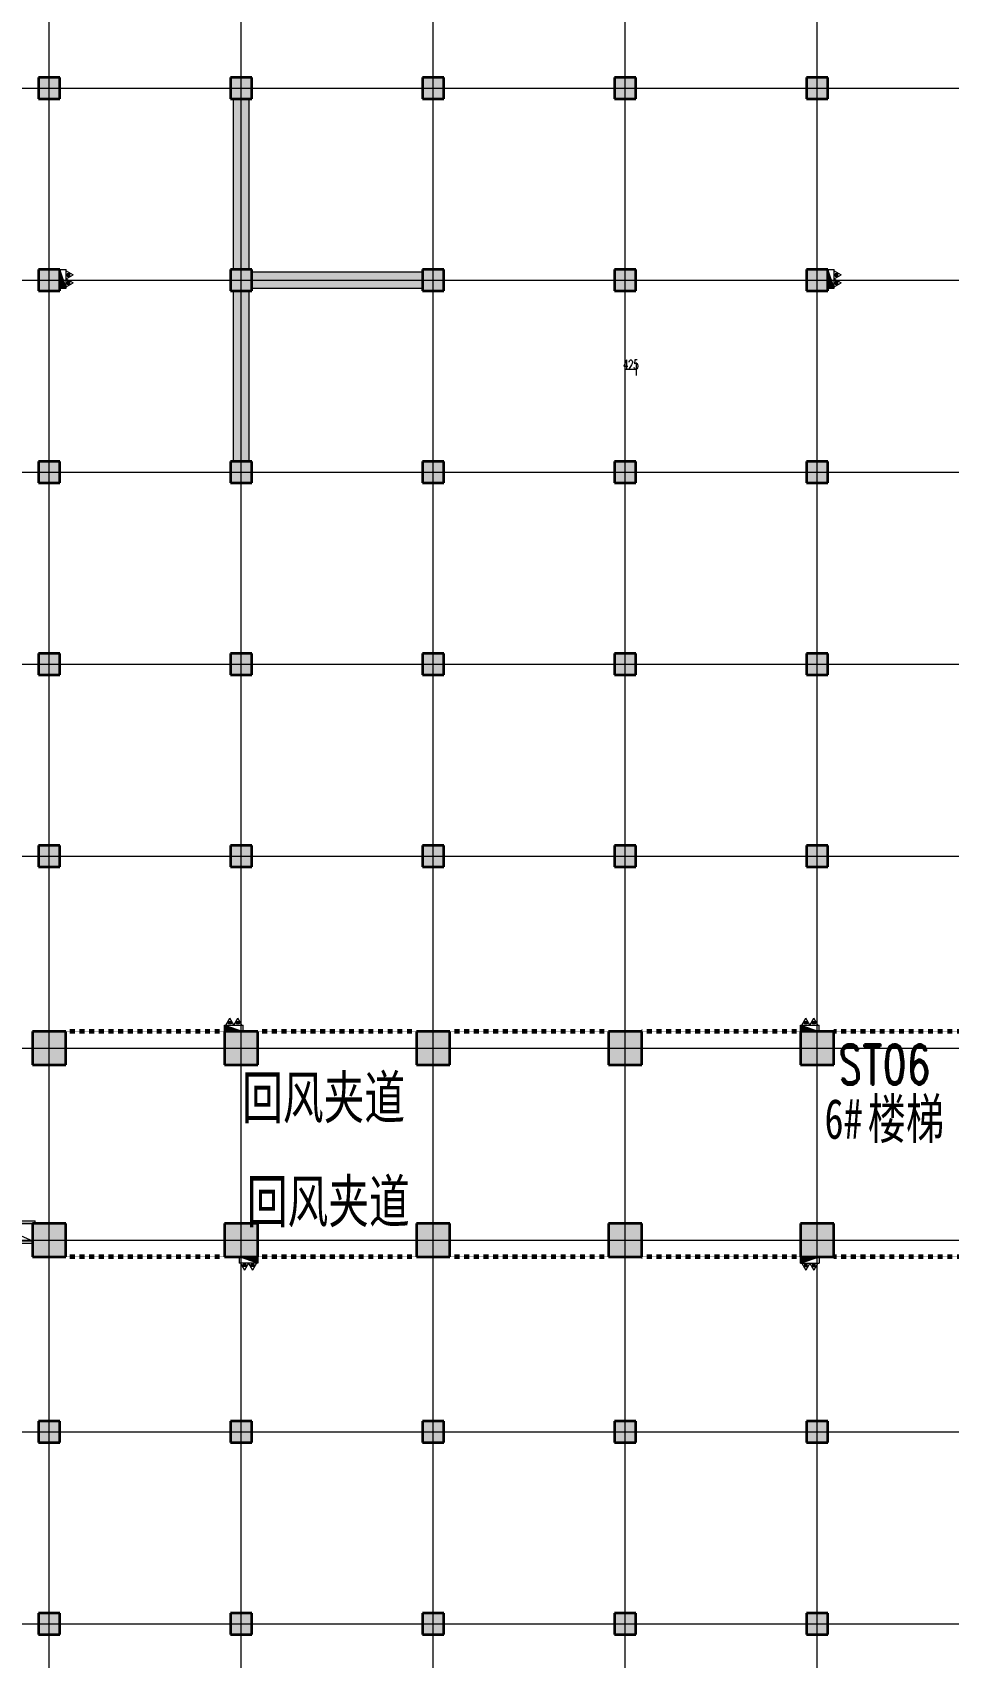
# Model space of a CAD drawing. Header units: millimetres. Extents: x -172041 to 399210, y -31706 to 192400.
# Drawn here: x 85775 to 120125, y 27541 to 88494 of the extents above; entities that cross this region are included whole.
import ezdxf

# ---------------------------------------------------------------- set-up
doc = ezdxf.new("R2010")
doc.units = ezdxf.units.MM
doc.linetypes.add('划线', pattern=[6.36, 3.18, -3.18])
doc.linetypes.add('轴网线', pattern=[22.04, 18.38, -1.83, 0, -1.83])
doc.layers.get('0').update_dxf_attribs({"color": 8})
doc.layers.get('Defpoints').update_dxf_attribs({"color": 8})
for name, color, linetype, lineweight in [('A-ANNO-DIMS', 8, 'Continuous', 9), ('A-AREA', 8, 'Continuous', 5), ('A-AREA-IDEN', 8, 'Continuous', 9), ('A-DETL-GENF', 8, 'Continuous', 18), ('A-GENM', 8, 'Continuous', 5), ('A-WALL', 8, 'Continuous', 5), ('A-WALL-PATT', 8, 'Continuous', 9), ('M-EQPM', 8, 'Continuous', 5), ('S-COLS', 8, 'Continuous', 5), ('S-GRID', 8, 'Continuous', 9)]:
    doc.layers.add(name, color=color, linetype=linetype, lineweight=lineweight)
doc.styles.add('RomanD', font='romand__.ttf', dxfattribs={"width": 0.7, "height": 1500})
doc.styles.add('RomanD_2', font='romand__.ttf', dxfattribs={"width": 0.65, "height": 350})
doc.styles.add('仿宋_2', font='', dxfattribs={"width": 0.7, "height": 1500})
doc.styles.add('仿宋_4', font='', dxfattribs={"width": 0.7, "height": 1600})
doc.styles.get('仿宋_2').set_extended_font_data('FangSong')
doc.styles.get('仿宋_4').set_extended_font_data('FangSong')
doc.dimstyles.new('0_5', dxfattribs={"dimscale": 304.8, "dimtxt": 351.251157, "dimasz": 0, "dimexe": 0.82021, "dimexo": 0.0625, "dimgap": 0, "dimtad": 1, "dimdec": 0, "dimzin": 0, "dimdsep": 46, "dimtxsty": 'RomanD_2', "dimblk1": 'NONE', "dimblk2": 'NONE', "dimsah": 1, "dimcen": 0.09, "dimazin": 0, "dimtfac": 1, "dimtdec": 4, "dimtix": 1, "dimtmove": 0, "dimatfit": 3, "dimfxl": 0.82021, "dimfxlon": 1, "dimtvp": 1, "dimtolj": 1, "dimtzin": 0, "dimlwd": 18, "dimlwe": 18, "dimarcsym": 2})

# ---------------------------------------------------------------- blocks, each defined once
blk = doc.blocks.new('X-ST-F3-02-C-001_HLP2_rvt-1-LAY-2F-1_500-A')
at = {"layer": 'S-COLS', "true_color": 0xc0c0c0}
for points in [[(86800, 86000), (86800, 86800), (86000, 86800), (86000, 86000)], [(93200, 86000), (94000, 86000), (94000, 86800), (93200, 86800), (93200, 86400)], [(100900, 86000), (101200, 86000), (101200, 86800), (100400, 86800), (100400, 86000)], [(108400, 86000), (108400, 86800), (107600, 86800), (107600, 86000)], [(115600, 86000), (115600, 86800), (114800, 86800), (114800, 86000)], [(86800, 78800), (86800, 79600), (86000, 79600), (86000, 78800)], [(93900, 78800), (94000, 78800), (94000, 79600), (93200, 79600), (93200, 78800), (93891, 78800)], [(100400, 78800), (101200, 78800), (101200, 79600), (100400, 79600), (100400, 78900)], [(108400, 78800), (108400, 79600), (107600, 79600), (107600, 78800)], [(115600, 78800), (115600, 79600), (114800, 79600), (114800, 78800)], [(86800, 71600), (86800, 72400), (86000, 72400), (86000, 71600)], [(93300, 71600), (94000, 71600), (94000, 72400), (93200, 72400), (93200, 71600), (93226, 71600)], [(101200, 71600), (101200, 72400), (100400, 72400), (100400, 71600), (100900, 71600)], [(108400, 71600), (108400, 72400), (107600, 72400), (107600, 71600)], [(115600, 71600), (115600, 72400), (114800, 72400), (114800, 71600)], [(86800, 64400), (86800, 65200), (86000, 65200), (86000, 64400)], [(94000, 64400), (94000, 65200), (93200, 65200), (93200, 64400)], [(101200, 64400), (101200, 65200), (100400, 65200), (100400, 64400)], [(108400, 64400), (108400, 65200), (107600, 65200), (107600, 64400)], [(115600, 64400), (115600, 65200), (114800, 65200), (114800, 64400), (115140, 64400)], [(86800, 57200), (86800, 58000), (86000, 58000), (86000, 57200)], [(94000, 57200), (94000, 58000), (93200, 58000), (93200, 57200)], [(101200, 57200), (101200, 58000), (100400, 58000), (100400, 57200)], [(108400, 57200), (108400, 58000), (107600, 58000), (107600, 57200)], [(115600, 57200), (115600, 58000), (114800, 58000), (114800, 57200)], [(86381, 49775), (87025, 49775), (87025, 51025), (85775, 51025), (85775, 49775)], [(94225, 49775), (94225, 51025), (92975, 51025), (92975, 49775)], [(101425, 49775), (101425, 51025), (100175, 51025), (100175, 49775)], [(108625, 49775), (108625, 51025), (107375, 51025), (107375, 49775)], [(115825, 49775), (115825, 51025), (114575, 51025), (114575, 49775)], [(85775, 42575), (87025, 42575), (87025, 43825), (85775, 43825), (85775, 42675)], [(92975, 42575), (94225, 42575), (94225, 43825), (92975, 43825), (92975, 42675)], [(101425, 42575), (101425, 43825), (100175, 43825), (100175, 42575)], [(107375, 42575), (108625, 42575), (108625, 43825), (107375, 43825), (107375, 42675)], [(115825, 42575), (115825, 43825), (114575, 43825), (114575, 42575)], [(86800, 35600), (86800, 36400), (86000, 36400), (86000, 35600)], [(94000, 35600), (94000, 36400), (93200, 36400), (93200, 35600)], [(101200, 35600), (101200, 36400), (100400, 36400), (100400, 35600)], [(108400, 35600), (108400, 36400), (107600, 36400), (107600, 35600)], [(114800, 35600), (115600, 35600), (115600, 36400), (114800, 36400), (114800, 35645)], [(86800, 28400), (86800, 29200), (86000, 29200), (86000, 28400)], [(94000, 28400), (94000, 29200), (93200, 29200), (93200, 28400)], [(101200, 28400), (101200, 29200), (100400, 29200), (100400, 28400)], [(108400, 28400), (108400, 29200), (107600, 29200), (107600, 28400)], [(115600, 28400), (115600, 29200), (114800, 29200), (114800, 28400)]]:
    blk.add_hatch(color=9, dxfattribs=at).paths.add_polyline_path(points, flags=0)
at = {"layer": 'S-COLS', "color": 7, "lineweight": 35}
for p, q in [((86800, 86800), (86000, 86800)), ((86000, 86800), (86000, 86000)), ((86800, 86000), (86800, 86800)), ((94000, 86800), (93200, 86800)), ((93200, 86800), (93200, 86000)), ((94000, 86000), (94000, 86800)), ((101200, 86800), (100400, 86800)), ((100400, 86800), (100400, 86000)), ((101200, 86000), (101200, 86800)), ((108400, 86800), (107600, 86800)), ((107600, 86800), (107600, 86000)), ((108400, 86000), (108400, 86800)), ((115600, 86800), (114800, 86800)), ((114800, 86800), (114800, 86000)), ((115600, 86000), (115600, 86800)), ((86000, 86000), (86800, 86000)), ((93200, 86000), (94000, 86000)), ((100400, 86000), (101200, 86000)), ((107600, 86000), (108400, 86000)), ((114800, 86000), (115600, 86000)), ((86800, 79600), (86000, 79600)), ((86000, 79600), (86000, 78800)), ((86800, 78800), (86800, 79600)), ((94000, 79600), (93200, 79600)), ((93200, 79600), (93200, 78800)), ((94000, 78800), (94000, 79600)), ((101200, 79600), (100400, 79600)), ((100400, 79600), (100400, 78800)), ((101200, 78800), (101200, 79600)), ((108400, 79600), (107600, 79600)), ((107600, 79600), (107600, 78800)), ((108400, 78800), (108400, 79600)), ((115600, 79600), (114800, 79600)), ((114800, 79600), (114800, 78800)), ((115600, 78800), (115600, 79600)), ((86000, 78800), (86800, 78800)), ((93200, 78800), (94000, 78800)), ((100400, 78800), (101200, 78800)), ((107600, 78800), (108400, 78800)), ((114800, 78800), (115600, 78800)), ((86800, 72400), (86000, 72400)), ((86000, 72400), (86000, 71600)), ((86800, 71600), (86800, 72400)), ((94000, 72400), (93200, 72400)), ((93200, 72400), (93200, 71600)), ((94000, 71600), (94000, 72400)), ((101200, 72400), (100400, 72400)), ((100400, 72400), (100400, 71600)), ((101200, 71600), (101200, 72400)), ((108400, 72400), (107600, 72400)), ((107600, 72400), (107600, 71600)), ((108400, 71600), (108400, 72400)), ((115600, 72400), (114800, 72400)), ((114800, 72400), (114800, 71600)), ((115600, 71600), (115600, 72400)), ((86000, 71600), (86800, 71600)), ((93200, 71600), (94000, 71600)), ((100400, 71600), (101200, 71600)), ((107600, 71600), (108400, 71600)), ((114800, 71600), (115600, 71600)), ((86800, 65200), (86000, 65200)), ((86000, 65200), (86000, 64400)), ((86800, 64400), (86800, 65200)), ((94000, 65200), (93200, 65200)), ((93200, 65200), (93200, 64400)), ((94000, 64400), (94000, 65200)), ((101200, 65200), (100400, 65200)), ((100400, 65200), (100400, 64400)), ((101200, 64400), (101200, 65200)), ((108400, 65200), (107600, 65200)), ((107600, 65200), (107600, 64400)), ((108400, 64400), (108400, 65200)), ((115600, 65200), (114800, 65200)), ((114800, 65200), (114800, 64400)), ((115600, 64400), (115600, 65200)), ((86000, 64400), (86800, 64400)), ((93200, 64400), (94000, 64400)), ((100400, 64400), (101200, 64400)), ((107600, 64400), (108400, 64400)), ((114800, 64400), (115600, 64400)), ((86800, 58000), (86000, 58000)), ((86000, 58000), (86000, 57200)), ((86800, 57200), (86800, 58000)), ((94000, 58000), (93200, 58000)), ((93200, 58000), (93200, 57200)), ((94000, 57200), (94000, 58000)), ((101200, 58000), (100400, 58000)), ((100400, 58000), (100400, 57200)), ((101200, 57200), (101200, 58000)), ((108400, 58000), (107600, 58000)), ((107600, 58000), (107600, 57200)), ((108400, 57200), (108400, 58000)), ((115600, 58000), (114800, 58000)), ((114800, 58000), (114800, 57200)), ((115600, 57200), (115600, 58000)), ((86000, 57200), (86800, 57200)), ((93200, 57200), (94000, 57200)), ((100400, 57200), (101200, 57200)), ((107600, 57200), (108400, 57200)), ((114800, 57200), (115600, 57200)), ((87025, 51025), (85775, 51025)), ((85775, 51025), (85775, 49775)), ((87025, 49775), (87025, 51025)), ((94225, 51025), (92975, 51025)), ((92975, 51025), (92975, 49775)), ((94225, 49775), (94225, 51025)), ((101425, 51025), (100175, 51025)), ((100175, 51025), (100175, 49775)), ((101425, 49775), (101425, 51025)), ((108625, 51025), (107375, 51025)), ((107375, 51025), (107375, 49775)), ((108625, 49775), (108625, 51025)), ((115825, 51025), (114575, 51025)), ((114575, 51025), (114575, 49775)), ((115825, 49775), (115825, 51025)), ((85775, 49775), (87025, 49775)), ((92975, 49775), (94225, 49775)), ((100175, 49775), (101425, 49775)), ((107375, 49775), (108625, 49775)), ((114575, 49775), (115825, 49775)), ((87025, 43825), (85775, 43825)), ((85775, 43825), (85775, 42575)), ((87025, 42575), (87025, 43825)), ((94225, 43825), (92975, 43825)), ((92975, 43825), (92975, 42575)), ((94225, 42575), (94225, 43825)), ((101425, 43825), (100175, 43825)), ((100175, 43825), (100175, 42575)), ((101425, 42575), (101425, 43825)), ((108625, 43825), (107375, 43825)), ((107375, 43825), (107375, 42575)), ((108625, 42575), (108625, 43825)), ((115825, 43825), (114575, 43825)), ((114575, 43825), (114575, 42575)), ((115825, 42575), (115825, 43825)), ((85775, 42575), (87025, 42575)), ((92975, 42575), (94225, 42575)), ((100175, 42575), (101425, 42575)), ((107375, 42575), (108625, 42575)), ((114575, 42575), (115825, 42575)), ((86800, 36400), (86000, 36400)), ((86000, 36400), (86000, 35600)), ((86800, 35600), (86800, 36400)), ((94000, 36400), (93200, 36400)), ((93200, 36400), (93200, 35600)), ((94000, 35600), (94000, 36400)), ((101200, 36400), (100400, 36400)), ((100400, 36400), (100400, 35600)), ((101200, 35600), (101200, 36400)), ((108400, 36400), (107600, 36400)), ((107600, 36400), (107600, 35600)), ((108400, 35600), (108400, 36400)), ((115600, 36400), (114800, 36400)), ((114800, 36400), (114800, 35600)), ((115600, 35600), (115600, 36400)), ((86000, 35600), (86800, 35600)), ((93200, 35600), (94000, 35600)), ((100400, 35600), (101200, 35600)), ((107600, 35600), (108400, 35600)), ((114800, 35600), (115600, 35600)), ((86800, 29200), (86000, 29200)), ((86000, 29200), (86000, 28400)), ((86800, 28400), (86800, 29200)), ((94000, 29200), (93200, 29200)), ((93200, 29200), (93200, 28400)), ((94000, 28400), (94000, 29200)), ((101200, 29200), (100400, 29200)), ((100400, 29200), (100400, 28400)), ((101200, 28400), (101200, 29200)), ((108400, 29200), (107600, 29200)), ((107600, 29200), (107600, 28400)), ((108400, 28400), (108400, 29200)), ((115600, 29200), (114800, 29200)), ((114800, 29200), (114800, 28400)), ((115600, 28400), (115600, 29200)), ((86000, 28400), (86800, 28400)), ((93200, 28400), (94000, 28400)), ((100400, 28400), (101200, 28400)), ((107600, 28400), (108400, 28400)), ((114800, 28400), (115600, 28400))]:
    blk.add_line(p, q, dxfattribs=at)
blk = doc.blocks.new('楼板洞口 - 楼板洞口-翻边100mm-V38-LAY-2F-1_500-A')
at = {"layer": 'A-GENM'}
for p, q in [((-100, -100), (-100, 6050)), ((0, 6050), (-100, 6050)), ((0, 0), (0, 5950)), ((0, 5950), (0, 0)), ((130, 4760), (650, 5950)), ((650, 5950), (650, 0)), ((650, 0), (650, 5950)), ((750, 5950), (750, 0)), ((0, 0), (130, 4760)), ((0, -100), (-100, -100))]:
    blk.add_line(p, q, dxfattribs=at)
blk = doc.blocks.new('室内消火栓箱_带灭火器__左右式_ - SG24D65-P-V55-LAY-2F-1_500-A')
at = {"layer": 'A-DETL-GENF', "lineweight": 5}
blk.add_hatch(color=256, dxfattribs=at).paths.add_polyline_path([(-350, -240), (350, 0), (-350, 0)], flags=0)
h = blk.add_hatch(color=256, dxfattribs=at)
h.paths.add_polyline_path([(-195, -370), (-105, -370), (-105, -280), (-195, -280)], flags=0)
h.paths.add_polyline_path([(105, -280), (105, -370), (195, -370), (195, -280)], flags=0)
for p, q in [((-350, -240), (350, 0)), ((-350, -240), (-350, 0)), ((-350, 0), (-350, -240)), ((-350, -240), (350, 0)), ((-350, -240), (350, -240)), ((-300, -240), (-150, -500)), ((-105, -280), (-195, -280)), ((-195, -280), (-195, -370)), ((-195, -370), (-105, -370)), ((0, -240), (-150, -500)), ((-105, -370), (-105, -280)), ((0, -240), (150, -500)), ((195, -280), (105, -280)), ((105, -280), (105, -370)), ((105, -370), (195, -370)), ((300, -240), (150, -500)), ((195, -370), (195, -280))]:
    blk.add_line(p, q, dxfattribs=at)
at = {"layer": 'M-EQPM'}
blk.add_line((350, 0), (350, -240), dxfattribs=at)
blk = doc.blocks.new('室内消火栓箱_带灭火器__左右式_ - SG24D65-P-4299218-LAY-2F-1_500-A')
at = {"layer": 'A-DETL-GENF', "lineweight": 5}
blk.add_hatch(color=256, dxfattribs=at).paths.add_polyline_path([(-350, 240), (-350, 0), (350, 0), (-125, 163)], flags=0)
h = blk.add_hatch(color=256, dxfattribs=at)
h.paths.add_polyline_path([(-105, 370), (-195, 370), (-195, 280), (-105, 280)], flags=0)
h.paths.add_polyline_path([(105, 370), (105, 280), (195, 280), (195, 370)], flags=0)
for p, q in [((-350, 240), (350, 240)), ((-350, 240), (350, 0)), ((-350, 240), (-350, 0)), ((-350, 240), (350, 0)), ((-350, 0), (-350, 240)), ((-300, 240), (-150, 500)), ((-195, 370), (-105, 370)), ((-195, 280), (-195, 370)), ((-105, 280), (-195, 280)), ((0, 240), (-150, 500)), ((-105, 370), (-105, 280)), ((0, 240), (150, 500)), ((105, 280), (105, 370)), ((105, 370), (195, 370)), ((195, 280), (105, 280)), ((300, 240), (150, 500)), ((195, 370), (195, 280))]:
    blk.add_line(p, q, dxfattribs=at)
at = {"layer": 'M-EQPM'}
blk.add_line((350, 0), (350, 240), dxfattribs=at)
blk = doc.blocks.new('DIMBLOCK194-LAY-2F-1_500-A')
at = {"layer": 'A-ANNO-DIMS', "color": 0, "lineweight": 18, "transparency": 16777216}
for p, q in [((108000, 75631), (108000, 76112)), ((108000, 75862), (108425, 75862)), ((108425, 75631), (108425, 76112))]:
    blk.add_line(p, q, dxfattribs=at)
at = {"layer": 'Defpoints', "color": 0, "transparency": 16777216}
for p in [(108000, 75612), (108425, 75862), (108425, 75612)]:
    blk.add_point(p, dxfattribs=at)
at = {"layer": 'A-ANNO-DIMS', "color": 0, "lineweight": 18, "transparency": 16777216, "insert": (108212, 76037), "char_height": 350, "width": 729.52, "attachment_point": 5, "style": 'RomanD_2'}
blk.add_mtext('\\A1;425', dxfattribs=at)
blk = doc.blocks.new('_None')

msp = doc.modelspace()

# ---------------------------------------------------------------- hatches: boundary and pattern name
at = {"layer": 'A-WALL-PATT', "lineweight": 5}
h = msp.add_hatch(color=256, dxfattribs=at)
h.paths.add_polyline_path([(93900, 72400), (93900, 78800), (93300, 78800), (93300, 72400)], flags=0)
h.paths.add_polyline_path([(93900, 79600), (93900, 86000), (93300, 86000), (93300, 79600), (93891.3, 79600)], flags=0)
msp.add_hatch(color=256, dxfattribs=at).paths.add_polyline_path([(94000, 78900), (100400, 78900), (100400, 79500), (94000, 79500)], flags=0)

# ---------------------------------------------------------------- linework, layer by layer
at = {"layer": 'A-AREA', "linetype": '划线', "lineweight": 60}
for p, q in [((92975, 51025), (87025, 51025)), ((100175, 51025), (94225, 51025)), ((107375, 51025), (101425, 51025)), ((114575, 51025), (108625, 51025)), ((121125, 51025), (115825, 51025)), ((92975, 42575), (87025, 42575)), ((100175, 42575), (94225, 42575)), ((107375, 42575), (101425, 42575)), ((114575, 42575), (108625, 42575)), ((121125, 42575), (115825, 42575))]:
    msp.add_line(p, q, dxfattribs=at)
at = {"layer": 'A-WALL', "lineweight": 9}
for p, q in [((93300, 86000), (93300, 79600)), ((93900, 79600), (93900, 86000)), ((100400, 79500), (94000, 79500)), ((93300, 78800), (93300, 72400)), ((93900, 72400), (93900, 78800)), ((94000, 78900), (100400, 78900))]:
    msp.add_line(p, q, dxfattribs=at)
at = {"layer": 'S-GRID', "linetype": '轴网线'}
for p, q in [((86400, -17706.2), (86400, 174400)), ((93600, -17706.2), (93600, 174400)), ((100800, -17706.2), (100800, 174400)), ((108000, -17706.2), (108000, 174400)), ((115200, -17706.2), (115200, 174400)), ((-16000, 86400), (308800, 86400)), ((-16000, 79200), (308800, 79200)), ((-16000, 72000), (308800, 72000)), ((-16000, 64800), (308800, 64800)), ((-16000, 57600), (308800, 57600)), ((-16000, 50400), (308800, 50400)), ((-16000, 43200), (308800, 43200)), ((-16000, 36000), (308800, 36000)), ((-16000, 28800), (308800, 28800))]:
    msp.add_line(p, q, dxfattribs=at)

# ---------------------------------------------------------------- block references
at = {"lineweight": 5}
msp.add_blockref('X-ST-F3-02-C-001_HLP2_rvt-1-LAY-2F-1_500-A', (0, 0), dxfattribs=at)
at = {"layer": 'A-GENM', "rotation": 270.0000000000003}
msp.add_blockref('楼板洞口 - 楼板洞口-翻边100mm-V38-LAY-2F-1_500-A', (79825, 43825), dxfattribs=at)
at = {"layer": 'M-EQPM'}
for name, p, rotation in [('室内消火栓箱_带灭火器__左右式_ - SG24D65-P-V55-LAY-2F-1_500-A', (86800, 79250), 89.9999999999999), ('室内消火栓箱_带灭火器__左右式_ - SG24D65-P-V55-LAY-2F-1_500-A', (115600, 79250), 89.9999999999999), ('室内消火栓箱_带灭火器__左右式_ - SG24D65-P-4299218-LAY-2F-1_500-A', (93875, 42575), 180)]:
    msp.add_blockref(name, p, dxfattribs=dict(at, rotation=rotation))
for name, p in [('室内消火栓箱_带灭火器__左右式_ - SG24D65-P-4299218-LAY-2F-1_500-A', (93325, 51025)), ('室内消火栓箱_带灭火器__左右式_ - SG24D65-P-4299218-LAY-2F-1_500-A', (114925, 51025)), ('室内消火栓箱_带灭火器__左右式_ - SG24D65-P-V55-LAY-2F-1_500-A', (114925, 42575))]:
    msp.add_blockref(name, p, dxfattribs=at)

# ---------------------------------------------------------------- texts
at = {"layer": 'A-AREA-IDEN', "attachment_point": 1}
for s, insert, char_height, width, style in [('ST06', (115991.5, 50531.7), 1500, 4657.804, 'RomanD'), ('回风夹道', (93635.7, 49351.9), 1600, 8081.01, '仿宋_4'), ('6#', (115476.5, 48497.6), 1500, 1964.134, '仿宋_2'), ('楼梯', (117097.1, 48497.6), 1500, 3928.269, '仿宋_2'), ('回风夹道', (93810.7, 45451.9), 1600, 8081.01, '仿宋_4')]:
    msp.add_mtext(s, dxfattribs=dict(at, insert=insert, char_height=char_height, width=width, style=style))

# ---------------------------------------------------------------- dimensions: what is measured, and where the dimension line sits
at = {"layer": 'A-ANNO-DIMS', "lineweight": 18}
dim = msp.add_linear_dim(base=(108425, 75862), p1=(108000, 75612), p2=(108425, 75612), dimstyle='0_5', override={"dimpost": '<>', "dimfxl": 425}, dxfattribs=at)
dim.commit()
dim.dimension.update_dxf_attribs({"geometry": 'DIMBLOCK194-LAY-2F-1_500-A', "text_midpoint": (108212.5, 76037)})

doc.saveas('drawing.dxf')
